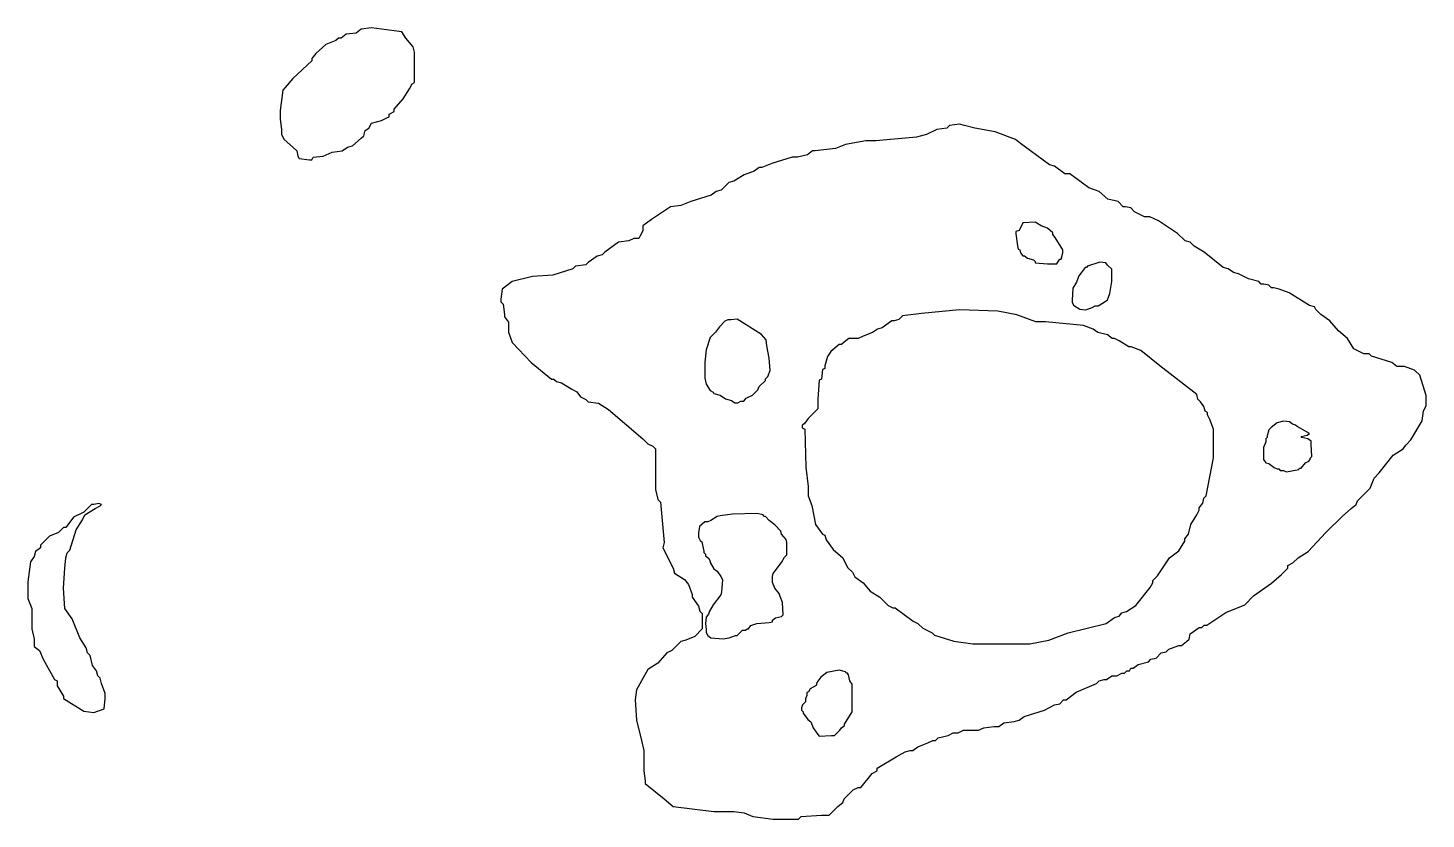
# Model space of a CAD drawing. Header units: metres. Extents: x 7.19 to 8.82, y 9.36 to 10.29.
import ezdxf

# ---------------------------------------------------------------- set-up
doc = ezdxf.new("R2010")
doc.units = ezdxf.units.M

msp = doc.modelspace()

# ---------------------------------------------------------------- linework, layer by layer
at = {"color": 31}
for points in [[(7.48033, 10.1793), (7.48181, 10.1675), (7.48181, 10.1616), (7.48476, 10.1557), (7.49512, 10.1468), (7.49955, 10.1424), (7.50103, 10.1364), (7.50251, 10.1335), (7.51434, 10.132), (7.5173, 10.132), (7.51878, 10.135), (7.53061, 10.1364), (7.54096, 10.1409), (7.55279, 10.1424), (7.55871, 10.1468), (7.56462, 10.1483), (7.57498, 10.1572), (7.57793, 10.1601), (7.57941, 10.166), (7.58385, 10.169), (7.58681, 10.1749), (7.59864, 10.1779), (7.60455, 10.1808), (7.60751, 10.1823), (7.60751, 10.1853), (7.61343, 10.1882), (7.61343, 10.1912), (7.62378, 10.203), (7.63118, 10.2148), (7.63413, 10.2207), (7.63709, 10.2222), (7.63709, 10.2459), (7.63709, 10.2577), (7.63561, 10.2636), (7.62674, 10.274), (7.6223, 10.2814), (7.59864, 10.2843), (7.58681, 10.2858), (7.57498, 10.2843), (7.56906, 10.2799), (7.55723, 10.2784), (7.55131, 10.274), (7.54836, 10.274), (7.5454, 10.271), (7.53357, 10.2666), (7.52174, 10.2562), (7.5173, 10.2503), (7.5173, 10.2474), (7.49512, 10.2267), (7.48624, 10.2163), (7.48328, 10.2134), (7.48033, 10.1897), (7.48033, 10.1838), (7.48033, 10.1808)], [(7.73766, 9.96637), (7.74061, 9.96342), (7.74209, 9.95158), (7.74209, 9.94863), (7.74653, 9.94271), (7.74653, 9.93088), (7.75097, 9.91905), (7.77315, 9.89539), (7.79681, 9.87616), (7.79977, 9.87616), (7.80273, 9.8732), (7.80864, 9.87172), (7.82048, 9.86433), (7.82639, 9.86137), (7.83083, 9.85546), (7.83674, 9.8525), (7.8397, 9.84954), (7.85153, 9.84806), (7.86336, 9.84067), (7.90329, 9.80665), (7.90921, 9.80074), (7.91513, 9.79778), (7.91808, 9.79482), (7.91808, 9.7475), (7.92104, 9.73566), (7.924, 9.73271), (7.92844, 9.68538), (7.92696, 9.67947), (7.93879, 9.6558), (7.94027, 9.64989), (7.9521, 9.64249), (7.95654, 9.63658), (7.96097, 9.62475), (7.96097, 9.62179), (7.96837, 9.61144), (7.96985, 9.60552), (7.9728, 9.60256), (7.9728, 9.59073), (7.9728, 9.58482), (7.96393, 9.57594), (7.95358, 9.57151), (7.94766, 9.57003), (7.93731, 9.55967), (7.93139, 9.55672), (7.92104, 9.54488), (7.90921, 9.53749), (7.8959, 9.51383), (7.89442, 9.502), (7.8959, 9.47833), (7.90182, 9.45467), (7.90477, 9.44284), (7.90477, 9.41918), (7.90625, 9.40735), (7.90625, 9.40439), (7.92844, 9.38664), (7.93879, 9.37777), (7.98611, 9.37185), (8.00978, 9.37185), (8.02161, 9.37037), (8.03196, 9.36594), (8.05562, 9.36298), (8.07929, 9.36298), (8.0852, 9.36298), (8.08816, 9.36594), (8.11182, 9.36742), (8.11774, 9.36742), (8.12069, 9.36742), (8.13105, 9.37777), (8.13696, 9.3822), (8.13844, 9.38664), (8.14879, 9.39699), (8.15471, 9.39995), (8.15767, 9.39995), (8.16654, 9.4103), (8.17098, 9.41622), (8.17689, 9.41918), (8.17689, 9.42214), (8.19908, 9.43545), (8.20943, 9.44136), (8.21534, 9.44284), (8.2183, 9.44284), (8.22422, 9.44728), (8.23605, 9.45171), (8.24197, 9.45467), (8.24492, 9.45467), (8.24788, 9.45763), (8.25971, 9.46059), (8.26563, 9.46354), (8.27154, 9.46354), (8.27746, 9.4665), (8.28929, 9.4665), (8.29521, 9.4665), (8.30112, 9.46946), (8.31295, 9.47094), (8.31887, 9.47094), (8.32478, 9.47538), (8.33662, 9.47685), (8.34253, 9.47833), (8.34845, 9.48277), (8.37211, 9.49017), (8.38394, 9.49608), (8.38986, 9.49756), (8.39429, 9.502), (8.39725, 9.502), (8.40908, 9.51087), (8.43274, 9.52122), (8.4357, 9.52418), (8.44162, 9.52566), (8.44458, 9.52566), (8.45049, 9.5301), (8.45641, 9.5301), (8.46232, 9.53305), (8.46528, 9.53305), (8.46824, 9.53601), (8.4712, 9.53601), (8.47268, 9.53897), (8.47563, 9.53897), (8.48155, 9.54341), (8.49338, 9.54636), (8.49634, 9.54932), (8.50225, 9.5508), (8.50817, 9.55672), (8.51408, 9.55819), (8.51704, 9.56115), (8.52887, 9.56559), (8.53183, 9.56559), (8.53775, 9.57003), (8.5407, 9.57298), (8.54218, 9.5789), (8.55254, 9.58629), (8.55549, 9.58629), (8.55845, 9.58925), (8.56141, 9.58925), (8.58359, 9.60404), (8.60578, 9.61291), (8.61613, 9.62327), (8.63683, 9.63806), (8.64867, 9.64841), (8.65606, 9.6558), (8.65606, 9.65876), (8.66198, 9.66172), (8.66789, 9.66763), (8.67972, 9.67503), (8.70043, 9.69721), (8.71965, 9.71644), (8.73001, 9.72531), (8.73592, 9.72975), (8.7374, 9.73419), (8.74775, 9.74454), (8.75219, 9.74897), (8.75663, 9.76081), (8.76254, 9.76672), (8.77881, 9.78743), (8.79064, 9.79482), (8.7936, 9.79926), (8.79951, 9.80517), (8.81282, 9.82736), (8.8143, 9.83919), (8.81726, 9.8451), (8.81726, 9.85693), (8.80987, 9.8806), (8.80395, 9.88651), (8.79212, 9.89095), (8.7862, 9.89095), (8.78325, 9.89095), (8.77733, 9.89539), (8.75367, 9.90278), (8.75071, 9.90574), (8.74479, 9.90574), (8.73296, 9.91165), (8.72557, 9.92349), (8.71522, 9.93236), (8.70486, 9.94419), (8.69451, 9.95158), (8.6886, 9.9575), (8.68712, 9.96046), (8.6812, 9.96194), (8.65754, 9.97673), (8.64571, 9.98116), (8.63979, 9.98264), (8.63683, 9.98264), (8.63388, 9.9856), (8.62796, 9.98708), (8.625, 9.98708), (8.62204, 9.99004), (8.61021, 9.99299), (8.59838, 9.99891), (8.59247, 10.0004), (8.58655, 10.0048), (8.58064, 10.0063), (8.55845, 10.0241), (8.54662, 10.0314), (8.54218, 10.0359), (8.53627, 10.0374), (8.52739, 10.0462), (8.50521, 10.061), (8.49486, 10.0655), (8.48894, 10.0655), (8.47711, 10.0714), (8.47268, 10.0758), (8.46676, 10.0773), (8.4638, 10.0773), (8.45789, 10.0832), (8.44605, 10.0862), (8.4357, 10.095), (8.42387, 10.0995), (8.40169, 10.1157), (8.39577, 10.1157), (8.38394, 10.1246), (8.37802, 10.1261), (8.35584, 10.1424), (8.34401, 10.1512), (8.33809, 10.1557), (8.31443, 10.1645), (8.29077, 10.169), (8.27894, 10.1719), (8.27302, 10.1734), (8.26119, 10.1719), (8.25823, 10.169), (8.2464, 10.1675), (8.23457, 10.1616), (8.22274, 10.1586), (8.17541, 10.1542), (8.16358, 10.1542), (8.13992, 10.1498), (8.12809, 10.1453), (8.10443, 10.1424), (8.10147, 10.1424), (8.09555, 10.1379), (8.08372, 10.135), (8.07781, 10.135), (8.05414, 10.1276), (8.04231, 10.1231), (8.03935, 10.1231), (8.03344, 10.1187), (8.02161, 10.1143), (8.00978, 10.1069), (8.00386, 10.1054), (7.99499, 10.0965), (7.98907, 10.095), (7.98316, 10.0906), (7.95949, 10.0832), (7.94766, 10.0788), (7.93583, 10.0773), (7.91365, 10.0625), (7.90329, 10.0551), (7.90329, 10.0492), (7.90034, 10.0433), (7.89886, 10.0403), (7.89294, 10.0403), (7.88703, 10.0374), (7.8752, 10.0359), (7.86484, 10.0285), (7.85893, 10.0241), (7.85597, 10.0211), (7.85005, 10.0196), (7.8397, 10.0122), (7.83674, 10.0093), (7.82491, 10.0078), (7.82195, 10.0048), (7.79829, 9.99743), (7.77463, 9.99595), (7.75097, 9.99004), (7.73914, 9.98116), (7.73766, 9.96933), (7.73766, 9.96785)], [(7.18602, 9.62031), (7.19046, 9.60848), (7.19046, 9.58482), (7.19342, 9.57298), (7.19342, 9.56707), (7.19342, 9.56411), (7.19933, 9.55967), (7.20377, 9.54932), (7.21708, 9.52566), (7.22004, 9.52418), (7.22004, 9.51826), (7.22743, 9.50643), (7.22743, 9.50348), (7.2511, 9.48869), (7.26293, 9.48721), (7.27476, 9.49164), (7.27624, 9.50348), (7.27624, 9.50939), (7.2718, 9.52122), (7.27032, 9.52714), (7.26736, 9.5301), (7.26588, 9.53601), (7.26145, 9.54193), (7.25849, 9.55376), (7.25553, 9.55672), (7.25405, 9.56263), (7.24666, 9.57446), (7.23779, 9.59665), (7.22891, 9.60848), (7.22743, 9.63214), (7.22891, 9.6558), (7.23039, 9.66763), (7.23187, 9.67355), (7.23483, 9.67651), (7.24222, 9.70017), (7.24962, 9.712), (7.25257, 9.71792), (7.26441, 9.72531), (7.27032, 9.72827), (7.2718, 9.72975), (7.26884, 9.73123), (7.26293, 9.72975), (7.25997, 9.72975), (7.2511, 9.72088), (7.23926, 9.71496), (7.23039, 9.70313), (7.22743, 9.70313), (7.22152, 9.69721), (7.21116, 9.69278), (7.20081, 9.68242), (7.20081, 9.67947), (7.1949, 9.67503), (7.19342, 9.66911), (7.18898, 9.6632), (7.18602, 9.63953), (7.18602, 9.6277), (7.18602, 9.62179)]]:
    msp.add_lwpolyline(points, close=True, dxfattribs=at)
at = {"color": 227}
for points in [[(8.33878, 10.0458), (8.34057, 10.0315), (8.34147, 10.0279), (8.34326, 10.027), (8.34415, 10.0234), (8.34684, 10.0198), (8.34864, 10.0198), (8.35222, 10.0171), (8.3594, 10.0153), (8.36119, 10.0135), (8.36119, 10.0117), (8.37553, 10.0108), (8.38271, 10.0108), (8.38629, 10.0108), (8.38898, 10.0144), (8.38988, 10.0162), (8.39167, 10.0162), (8.39346, 10.0234), (8.39346, 10.027), (8.3845, 10.0413), (8.38181, 10.0449), (8.38181, 10.0467), (8.37553, 10.0521), (8.36836, 10.0548), (8.36119, 10.0592), (8.34684, 10.0584), (8.34326, 10.0512), (8.34236, 10.0494), (8.33878, 10.0485), (8.33878, 10.0467)], [(8.40422, 9.96601), (8.40602, 9.96242), (8.41319, 9.95794), (8.42036, 9.95704), (8.42753, 9.95973), (8.43112, 9.96152), (8.43471, 9.96152), (8.44188, 9.96601), (8.44546, 9.9687), (8.44815, 9.97587), (8.45084, 9.99021), (8.45084, 10.0046), (8.44546, 10.009), (8.44367, 10.0117), (8.4365, 10.0126), (8.42215, 10.0081), (8.42126, 10.0064), (8.41946, 10.0064), (8.41498, 10.0001), (8.41229, 9.99649), (8.4096, 9.98932), (8.40512, 9.98214), (8.40422, 9.9678), (8.40422, 9.9669)], [(7.97567, 9.87725), (7.97747, 9.87008), (7.98195, 9.8629), (7.98554, 9.86111), (7.98643, 9.85932), (7.99361, 9.85752), (7.99988, 9.85304), (8.00705, 9.85125), (8.01064, 9.84856), (8.01423, 9.84856), (8.01781, 9.85035), (8.0214, 9.85035), (8.02409, 9.85394), (8.03126, 9.85752), (8.03754, 9.8638), (8.03933, 9.86739), (8.0465, 9.87456), (8.0465, 9.87635), (8.04919, 9.87904), (8.05188, 9.88621), (8.05098, 9.90056), (8.04829, 9.9149), (8.0474, 9.92208), (8.04202, 9.92835), (8.01333, 9.94628), (8.00616, 9.94539), (8.00257, 9.94539), (7.99898, 9.94359), (7.99271, 9.93732), (7.98823, 9.93104), (7.98195, 9.92477), (7.97747, 9.91042), (7.97567, 9.89608), (7.97567, 9.88173), (7.97567, 9.87815)], [(8.62746, 9.78221), (8.63015, 9.77863), (8.63374, 9.77773), (8.64001, 9.77325), (8.6436, 9.77146), (8.64539, 9.77146), (8.64719, 9.76966), (8.65077, 9.76966), (8.65436, 9.76787), (8.6687, 9.77056), (8.6696, 9.77235), (8.67139, 9.77235), (8.67677, 9.77863), (8.68036, 9.78042), (8.68215, 9.78221), (8.68215, 9.78401), (8.68395, 9.7858), (8.68305, 9.80015), (8.68305, 9.80373), (8.67946, 9.80642), (8.67229, 9.80821), (8.67139, 9.80911), (8.67857, 9.8109), (8.68126, 9.8127), (8.66691, 9.82077), (8.66512, 9.82256), (8.66153, 9.82346), (8.65795, 9.82615), (8.65077, 9.82704), (8.6436, 9.82525), (8.63643, 9.81987), (8.63374, 9.81718), (8.63195, 9.81001), (8.63195, 9.80821), (8.63015, 9.80642), (8.63015, 9.80284), (8.62746, 9.79656), (8.62746, 9.78311)], [(7.9685, 9.69166), (7.97029, 9.68808), (7.97209, 9.68628), (7.97388, 9.67911), (7.97478, 9.67553), (7.97478, 9.67373), (7.97657, 9.67194), (7.97657, 9.67015), (7.98016, 9.66746), (7.98195, 9.66387), (7.98195, 9.66208), (7.98643, 9.65491), (7.99002, 9.65222), (7.9945, 9.64594), (7.99629, 9.64235), (7.9954, 9.62801), (7.9945, 9.62442), (7.98554, 9.61277), (7.98105, 9.6056), (7.98016, 9.60201), (7.97747, 9.59842), (7.97657, 9.59125), (7.97747, 9.58408), (7.97747, 9.58049), (7.97926, 9.57691), (7.98285, 9.57422), (7.99719, 9.57332), (8.00436, 9.57422), (8.01154, 9.57691), (8.01333, 9.57691), (8.0196, 9.58318), (8.02319, 9.58318), (8.02498, 9.58497), (8.02678, 9.58497), (8.02947, 9.58856), (8.03664, 9.59125), (8.05098, 9.59215), (8.05457, 9.59304), (8.05457, 9.59484), (8.05816, 9.59753), (8.06533, 9.59932), (8.06712, 9.60111), (8.06623, 9.61546), (8.06354, 9.62263), (8.06264, 9.62622), (8.05726, 9.63249), (8.05457, 9.63877), (8.05457, 9.64594), (8.05547, 9.64953), (8.06533, 9.66208), (8.06891, 9.66835), (8.0716, 9.67104), (8.0716, 9.68539), (8.07071, 9.68897), (8.06533, 9.69525), (8.06443, 9.69884), (8.05726, 9.70601), (8.05098, 9.71139), (8.0465, 9.71587), (8.04471, 9.71587), (8.04381, 9.71766), (8.03664, 9.71946), (8.00795, 9.71856), (7.99361, 9.71677), (7.99002, 9.71587), (7.98285, 9.71139), (7.97926, 9.70959), (7.97567, 9.70959), (7.9694, 9.70422), (7.9685, 9.69704), (7.9685, 9.69346), (7.9685, 9.69256)], [(8.08864, 9.48994), (8.09043, 9.48815), (8.09043, 9.48635), (8.09581, 9.47918), (8.0994, 9.47649), (8.10209, 9.46932), (8.10657, 9.46304), (8.10926, 9.45946), (8.1236, 9.46035), (8.12719, 9.46035), (8.13347, 9.46663), (8.13526, 9.46932), (8.13885, 9.47201), (8.13885, 9.4738), (8.14781, 9.48815), (8.14781, 9.51684), (8.14781, 9.52042), (8.14512, 9.52401), (8.14333, 9.53118), (8.14243, 9.53297), (8.14064, 9.53297), (8.13974, 9.53477), (8.13257, 9.53656), (8.11823, 9.53387), (8.11105, 9.52849), (8.10657, 9.52222), (8.10567, 9.51863), (8.0985, 9.51504), (8.09671, 9.51146), (8.09491, 9.51056), (8.09491, 9.50697), (8.09312, 9.50339), (8.09312, 9.4998), (8.08954, 9.49622), (8.08864, 9.49263), (8.08864, 9.49084)]]:
    msp.add_lwpolyline(points, close=True, dxfattribs=at)
at = {"color": 224}
msp.add_lwpolyline([(8.08952, 9.81922), (8.0923, 9.81783), (8.09369, 9.77333), (8.09647, 9.75108), (8.09647, 9.73996), (8.10064, 9.72884), (8.10482, 9.70659), (8.11316, 9.69547), (8.11594, 9.69408), (8.11733, 9.68852), (8.12567, 9.67739), (8.1368, 9.66766), (8.14236, 9.65654), (8.14792, 9.65097), (8.1507, 9.64541), (8.16043, 9.63846), (8.16878, 9.62873), (8.1799, 9.62177), (8.18963, 9.61204), (8.19519, 9.60926), (8.19797, 9.60926), (8.21883, 9.59397), (8.22439, 9.59119), (8.22995, 9.58562), (8.24108, 9.58006), (8.24386, 9.57728), (8.26611, 9.57033), (8.28835, 9.56755), (8.33285, 9.56755), (8.35509, 9.56755), (8.37734, 9.57172), (8.39959, 9.58006), (8.44408, 9.59119), (8.45381, 9.59814), (8.45938, 9.59953), (8.46216, 9.6037), (8.46772, 9.60509), (8.47884, 9.61204), (8.49553, 9.6329), (8.49831, 9.63846), (8.49831, 9.64124), (8.50387, 9.6468), (8.51777, 9.66766), (8.5289, 9.676), (8.53585, 9.68713), (8.53585, 9.68991), (8.54002, 9.69547), (8.5428, 9.70659), (8.54975, 9.71771), (8.55253, 9.72328), (8.55253, 9.72606), (8.55671, 9.73162), (8.5581, 9.73718), (8.56088, 9.73996), (8.56922, 9.78446), (8.56922, 9.8067), (8.56922, 9.81783), (8.56505, 9.82895), (8.56227, 9.83451), (8.56227, 9.83729), (8.55949, 9.83868), (8.5581, 9.84424), (8.55392, 9.84981), (8.55114, 9.85259), (8.54975, 9.85815), (8.50665, 9.89152), (8.4844, 9.90959), (8.47328, 9.91377), (8.4705, 9.91377), (8.45938, 9.92072), (8.45381, 9.9235), (8.45103, 9.9235), (8.44547, 9.92767), (8.43435, 9.93045), (8.42879, 9.93462), (8.41766, 9.93879), (8.37317, 9.94296), (8.36205, 9.94296), (8.3398, 9.95131), (8.31755, 9.95548), (8.27306, 9.95687), (8.22856, 9.9527), (8.20632, 9.94992), (8.20215, 9.94575), (8.19658, 9.94435), (8.1938, 9.94435), (8.18268, 9.93601), (8.17712, 9.93462), (8.17156, 9.93045), (8.16043, 9.92628), (8.15487, 9.9235), (8.14375, 9.9235), (8.13819, 9.91933), (8.13541, 9.91655), (8.13262, 9.91655), (8.12289, 9.9082), (8.11872, 9.90264), (8.11594, 9.89152), (8.11594, 9.88874), (8.11316, 9.88735), (8.11177, 9.87622), (8.10899, 9.87483), (8.1076, 9.85259), (8.1076, 9.84146), (8.09647, 9.83034), (8.0923, 9.82478), (8.08952, 9.822), (8.08952, 9.82061)], close=True, dxfattribs=at)

doc.saveas('drawing.dxf')
